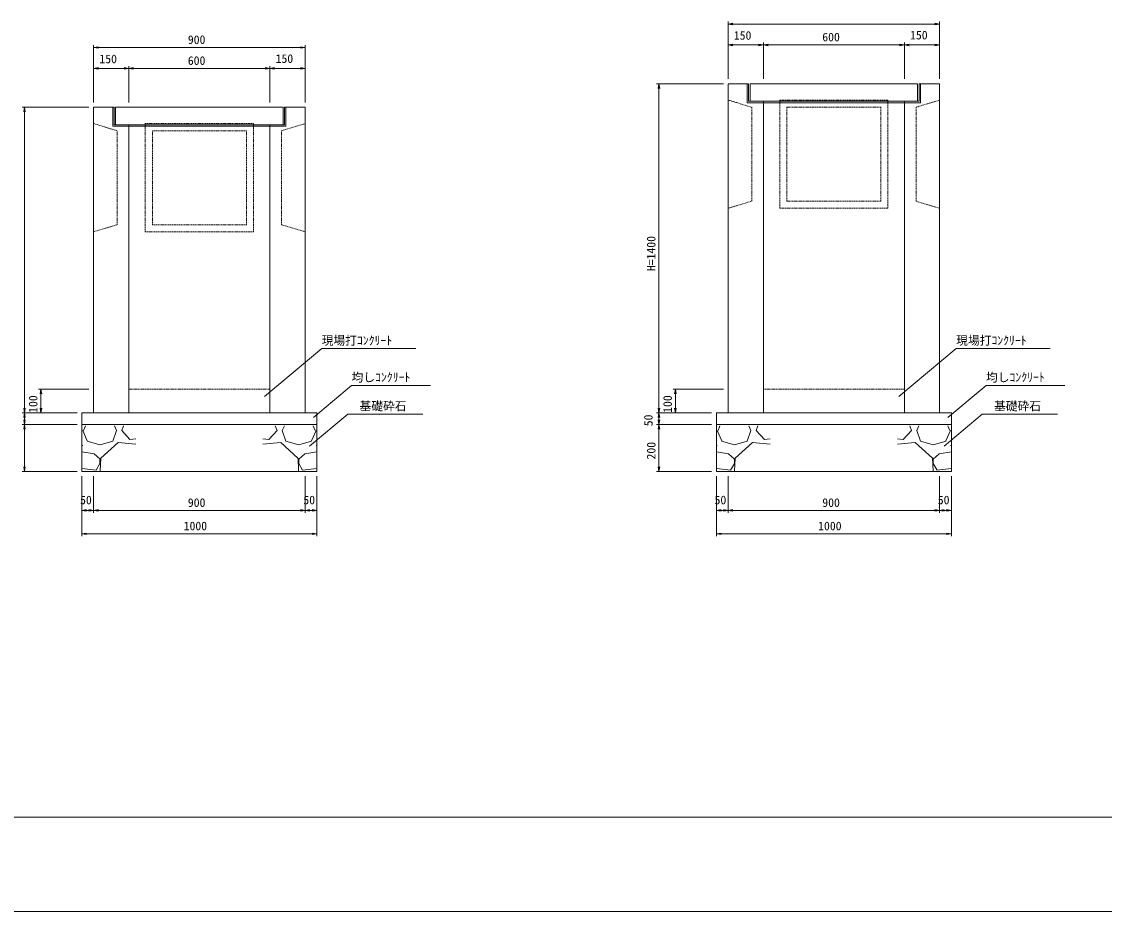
# Model space of a CAD drawing. Units: millimetres on the paper. Extents: x 0 to 841, y 0 to 594.
# Drawn here: x 195.3 to 425.7, y 0 to 189.3 of the extents above; entities that cross this region are included whole.
import ezdxf
from ezdxf.enums import TextEntityAlignment as Align

# ---------------------------------------------------------------- set-up
doc = ezdxf.new("R2010")
doc.units = ezdxf.units.MM
doc.linetypes.add('USER1', pattern=[0.375, 0.25, -0.125])
for name, color, linetype, lineweight in [('D-STR-DIM（寸法）', 7, 'Continuous', 18), ('D-STR-HTXT（旗揚げ）', 7, 'Continuous', 18), ('D-STR-STR1（構造物）', 4, 'Continuous', 18), ('D-STR-STRn（構造物）', 7, 'Continuous', 18), ('D-STR（構造物外形線）', 1, 'Continuous', 18), ('D-TTL(外枠）', 2, 'Continuous', 18), ('DEFPOINTS_2', 8, 'Continuous', 18)]:
    doc.layers.add(name, color=color, linetype=linetype, lineweight=lineweight)
doc.layers.add('D-STR-TXT（文字）', color=7, linetype='Continuous')
doc.styles.add('ＭＳ ゴシック', font='')
doc.styles.get('ＭＳ ゴシック').set_extended_font_data('MS Gothic')

msp = doc.modelspace()

# ---------------------------------------------------------------- linework, layer by layer
at = {"layer": 'D-STR-DIM（寸法）'}
for p, q in [((345.602, 177.082), (345.602, 189.275)), ((345.602, 188.775), (346.602, 188.942)), ((389.602, 188.942), (390.602, 188.775)), ((390.602, 177.082), (390.602, 189.275)), ((346.602, 188.608), (345.602, 188.775)), ((345.602, 188.775), (346.602, 188.775)), ((346.602, 188.775), (389.602, 188.775)), ((390.602, 188.775), (389.602, 188.608)), ((390.602, 188.775), (389.602, 188.775)), ((345.602, 177.082), (345.602, 184.832)), ((345.602, 184.332), (346.602, 184.498)), ((346.602, 184.165), (345.602, 184.332)), ((345.602, 184.332), (346.602, 184.332)), ((352.102, 184.332), (346.602, 184.332)), ((352.102, 184.498), (353.102, 184.332)), ((353.102, 184.332), (352.102, 184.165)), ((353.102, 184.332), (352.102, 184.332)), ((353.102, 177.082), (353.102, 184.832)), ((353.102, 177.082), (353.102, 184.832)), ((353.102, 184.332), (354.102, 184.498)), ((354.102, 184.165), (353.102, 184.332)), ((353.102, 184.332), (354.102, 184.332)), ((354.102, 184.332), (382.102, 184.332)), ((382.102, 184.498), (383.102, 184.332)), ((383.102, 184.332), (382.102, 184.165)), ((383.102, 184.332), (382.102, 184.332)), ((383.102, 177.082), (383.102, 184.832)), ((383.102, 177.082), (383.102, 184.832)), ((383.102, 184.332), (384.102, 184.498)), ((384.102, 184.165), (383.102, 184.332)), ((383.102, 184.332), (384.102, 184.332)), ((384.102, 184.332), (389.602, 184.332)), ((389.602, 184.498), (390.602, 184.332)), ((390.602, 184.332), (389.602, 184.165)), ((390.602, 184.332), (389.602, 184.332)), ((390.602, 177.082), (390.602, 184.832)), ((210.602, 172.082), (210.602, 184.275)), ((210.602, 183.775), (211.602, 183.942)), ((211.602, 183.608), (210.602, 183.775)), ((210.602, 183.775), (211.602, 183.775)), ((211.602, 183.775), (254.602, 183.775)), ((254.602, 183.942), (255.602, 183.775)), ((255.602, 183.775), (254.602, 183.608)), ((255.602, 183.775), (254.602, 183.775)), ((255.602, 172.082), (255.602, 184.275)), ((210.602, 172.082), (210.602, 179.832)), ((218.102, 172.082), (218.102, 179.832)), ((218.102, 172.082), (218.102, 179.832)), ((248.102, 172.082), (248.102, 179.832)), ((248.102, 172.082), (248.102, 179.832)), ((255.602, 172.082), (255.602, 179.832)), ((210.602, 179.332), (211.602, 179.498)), ((211.602, 179.165), (210.602, 179.332)), ((210.602, 179.332), (211.602, 179.332)), ((217.102, 179.332), (211.602, 179.332)), ((217.102, 179.498), (218.102, 179.332)), ((218.102, 179.332), (217.102, 179.165)), ((218.102, 179.332), (217.102, 179.332)), ((218.102, 179.332), (219.102, 179.498)), ((219.102, 179.165), (218.102, 179.332)), ((218.102, 179.332), (219.102, 179.332)), ((219.102, 179.332), (247.102, 179.332)), ((247.102, 179.498), (248.102, 179.332)), ((248.102, 179.332), (247.102, 179.165)), ((248.102, 179.332), (247.102, 179.332)), ((248.102, 179.332), (249.102, 179.498)), ((249.102, 179.165), (248.102, 179.332)), ((248.102, 179.332), (249.102, 179.332)), ((249.102, 179.332), (254.602, 179.332)), ((254.602, 179.498), (255.602, 179.332)), ((255.602, 179.332), (254.602, 179.165)), ((255.602, 179.332), (254.602, 179.332)), ((344.602, 176.082), (330.396, 176.082)), ((330.73, 175.082), (330.896, 176.082)), ((330.896, 176.082), (331.063, 175.082)), ((330.896, 176.082), (330.896, 175.082)), ((330.896, 175.082), (330.896, 107.082)), ((209.602, 171.082), (195.396, 171.082)), ((195.73, 170.082), (195.896, 171.082)), ((195.896, 171.082), (196.063, 170.082)), ((195.896, 171.082), (195.896, 170.082)), ((195.896, 170.082), (195.896, 107.082)), ((209.602, 111.082), (198.886, 111.082)), ((199.22, 110.082), (199.386, 111.082)), ((199.386, 111.082), (199.553, 110.082)), ((199.386, 111.082), (199.386, 110.082)), ((344.602, 111.082), (333.886, 111.082)), ((334.22, 110.082), (334.386, 111.082)), ((334.386, 111.082), (334.553, 110.082)), ((334.386, 111.082), (334.386, 110.082)), ((199.386, 110.082), (199.386, 107.082)), ((334.386, 110.082), (334.386, 107.082)), ((207.102, 106.082), (195.396, 106.082)), ((204.602, 106.082), (195.396, 106.082)), ((195.896, 106.082), (195.73, 107.082)), ((195.73, 105.082), (195.896, 106.082)), ((196.063, 107.082), (195.896, 106.082)), ((195.896, 106.082), (195.896, 107.082)), ((195.896, 106.082), (196.063, 105.082)), ((195.896, 106.082), (195.896, 105.082)), ((207.102, 106.082), (198.886, 106.082)), ((199.386, 106.082), (199.22, 107.082)), ((199.553, 107.082), (199.386, 106.082)), ((199.386, 106.082), (199.386, 107.082)), ((342.102, 106.082), (330.396, 106.082)), ((339.602, 106.082), (330.396, 106.082)), ((330.896, 106.082), (330.73, 107.082)), ((330.73, 105.082), (330.896, 106.082)), ((331.063, 107.082), (330.896, 106.082)), ((330.896, 106.082), (330.896, 107.082)), ((330.896, 106.082), (331.063, 105.082)), ((330.896, 106.082), (330.896, 105.082)), ((342.102, 106.082), (333.886, 106.082)), ((334.386, 106.082), (334.22, 107.082)), ((334.553, 107.082), (334.386, 106.082)), ((334.386, 106.082), (334.386, 107.082)), ((195.896, 103.582), (195.73, 104.582)), ((195.896, 105.082), (195.896, 104.582)), ((196.063, 104.582), (195.896, 103.582)), ((195.896, 103.582), (195.896, 104.582)), ((330.896, 103.582), (330.73, 104.582)), ((330.896, 105.082), (330.896, 104.582)), ((331.063, 104.582), (330.896, 103.582)), ((330.896, 103.582), (330.896, 104.582)), ((207.102, 103.582), (195.396, 103.582)), ((207.102, 103.582), (195.396, 103.582)), ((195.73, 102.582), (195.896, 103.582)), ((195.896, 103.582), (196.063, 102.582)), ((195.896, 103.582), (195.896, 102.582)), ((195.896, 102.582), (195.896, 94.582)), ((342.102, 103.582), (330.396, 103.582)), ((342.102, 103.582), (330.396, 103.582)), ((330.73, 102.582), (330.896, 103.582)), ((330.896, 103.582), (331.063, 102.582)), ((330.896, 103.582), (330.896, 102.582)), ((330.896, 102.582), (330.896, 94.582)), ((195.896, 93.582), (195.73, 94.582)), ((196.063, 94.582), (195.896, 93.582)), ((195.896, 93.582), (195.896, 94.582)), ((330.896, 93.582), (330.73, 94.582)), ((331.063, 94.582), (330.896, 93.582)), ((330.896, 93.582), (330.896, 94.582)), ((207.102, 93.582), (195.396, 93.582)), ((208.102, 92.582), (208.102, 84.789)), ((208.102, 92.582), (208.102, 79.821)), ((210.602, 92.582), (210.602, 84.789)), ((210.602, 92.582), (210.602, 84.789)), ((255.602, 92.582), (255.602, 84.789)), ((255.602, 92.582), (255.602, 84.789)), ((258.102, 92.582), (258.102, 79.821)), ((258.102, 92.582), (258.102, 84.789)), ((342.102, 93.582), (330.396, 93.582)), ((343.102, 92.582), (343.102, 84.789)), ((343.102, 92.582), (343.102, 79.821)), ((345.602, 92.582), (345.602, 84.789)), ((345.602, 92.582), (345.602, 84.789)), ((390.602, 92.582), (390.602, 84.789)), ((390.602, 92.582), (390.602, 84.789)), ((393.102, 92.582), (393.102, 79.821)), ((393.102, 92.582), (393.102, 84.789)), ((208.102, 85.289), (209.102, 85.456)), ((209.102, 85.122), (208.102, 85.289)), ((208.102, 85.289), (209.102, 85.289)), ((209.602, 85.289), (209.102, 85.289)), ((209.602, 85.456), (210.602, 85.289)), ((210.602, 85.289), (209.602, 85.122)), ((210.602, 85.289), (209.602, 85.289)), ((210.602, 85.289), (211.602, 85.456)), ((211.602, 85.122), (210.602, 85.289)), ((210.602, 85.289), (211.602, 85.289)), ((254.602, 85.289), (211.602, 85.289)), ((254.602, 85.456), (255.602, 85.289)), ((255.602, 85.289), (254.602, 85.122)), ((255.602, 85.289), (254.602, 85.289)), ((255.602, 85.289), (256.602, 85.456)), ((256.602, 85.122), (255.602, 85.289)), ((255.602, 85.289), (256.602, 85.289)), ((256.602, 85.289), (257.102, 85.289)), ((257.102, 85.456), (258.102, 85.289)), ((258.102, 85.289), (257.102, 85.122)), ((258.102, 85.289), (257.102, 85.289)), ((343.102, 85.289), (344.102, 85.456)), ((344.102, 85.122), (343.102, 85.289)), ((343.102, 85.289), (344.102, 85.289)), ((344.602, 85.289), (344.102, 85.289)), ((344.602, 85.456), (345.602, 85.289)), ((345.602, 85.289), (344.602, 85.122)), ((345.602, 85.289), (344.602, 85.289)), ((345.602, 85.289), (346.602, 85.456)), ((346.602, 85.122), (345.602, 85.289)), ((345.602, 85.289), (346.602, 85.289)), ((389.602, 85.289), (346.602, 85.289)), ((389.602, 85.456), (390.602, 85.289)), ((390.602, 85.289), (389.602, 85.122)), ((390.602, 85.289), (389.602, 85.289)), ((390.602, 85.289), (391.602, 85.456)), ((391.602, 85.122), (390.602, 85.289)), ((390.602, 85.289), (391.602, 85.289)), ((391.602, 85.289), (392.102, 85.289)), ((392.102, 85.456), (393.102, 85.289)), ((393.102, 85.289), (392.102, 85.122)), ((393.102, 85.289), (392.102, 85.289)), ((208.102, 80.321), (209.102, 80.488)), ((209.102, 80.154), (208.102, 80.321)), ((208.102, 80.321), (209.102, 80.321)), ((257.102, 80.321), (209.102, 80.321)), ((257.102, 80.488), (258.102, 80.321)), ((258.102, 80.321), (257.102, 80.154)), ((258.102, 80.321), (257.102, 80.321)), ((343.102, 80.321), (344.102, 80.488)), ((344.102, 80.154), (343.102, 80.321)), ((343.102, 80.321), (344.102, 80.321)), ((392.102, 80.321), (344.102, 80.321)), ((392.102, 80.488), (393.102, 80.321)), ((393.102, 80.321), (392.102, 80.154)), ((393.102, 80.321), (392.102, 80.321))]:
    msp.add_line(p, q, dxfattribs=at)
at = {"layer": 'D-STR-HTXT（旗揚げ）'}
for p, q in [((246.939, 109.508), (259.124, 119.722)), ((279.159, 119.722), (259.124, 119.722)), ((381.939, 109.508), (394.124, 119.722)), ((414.159, 119.722), (394.124, 119.722)), ((257.358, 105.083), (265.481, 111.893)), ((282.249, 111.893), (265.481, 111.893)), ((392.358, 105.083), (400.481, 111.893)), ((417.249, 111.893), (400.481, 111.893)), ((256.561, 98.956), (264.684, 105.766)), ((280.658, 105.766), (264.684, 105.766)), ((391.561, 98.956), (399.684, 105.766)), ((415.658, 105.766), (399.684, 105.766))]:
    msp.add_line(p, q, dxfattribs=at)
at = {"layer": 'D-STR-STR1（構造物）'}
for p, q in [((349.677, 176.082), (349.677, 172.032)), ((349.977, 176.082), (349.677, 176.082)), ((349.677, 172.182), (349.677, 176.082)), ((349.977, 172.332), (349.977, 176.082)), ((350.277, 172.332), (350.277, 176.082)), ((350.277, 176.082), (385.927, 176.082)), ((385.927, 176.082), (385.927, 172.332)), ((386.227, 176.082), (386.527, 176.082)), ((386.227, 172.332), (386.227, 176.082)), ((386.527, 176.082), (386.527, 174.057)), ((386.527, 176.082), (386.527, 172.032)), ((386.527, 172.182), (386.527, 176.082)), ((214.677, 171.082), (214.677, 167.032)), ((214.977, 171.082), (214.677, 171.082)), ((214.677, 167.182), (214.677, 171.082)), ((214.977, 167.332), (214.977, 171.082)), ((215.277, 167.332), (215.277, 171.082)), ((215.277, 171.082), (250.927, 171.082)), ((250.927, 171.082), (250.927, 167.332)), ((251.227, 171.082), (251.527, 171.082)), ((251.227, 167.332), (251.227, 171.082)), ((251.527, 171.082), (251.527, 169.057)), ((251.527, 171.082), (251.527, 167.032)), ((251.527, 167.182), (251.527, 171.082)), ((349.677, 172.032), (386.377, 172.032)), ((349.977, 172.332), (386.227, 172.332)), ((386.527, 172.032), (383.102, 172.032)), ((214.677, 167.032), (251.377, 167.032)), ((214.977, 167.332), (251.227, 167.332)), ((251.527, 167.032), (248.102, 167.032))]:
    msp.add_line(p, q, dxfattribs=at)
at = {"layer": 'D-STR-STR1（構造物）', "color": 7, "linetype": 'USER1'}
for p, q in [((218.102, 111.082), (248.102, 111.082)), ((353.102, 111.082), (383.102, 111.082))]:
    msp.add_line(p, q, dxfattribs=at)
at = {"layer": 'D-STR-STRn（構造物）'}
for p, q in [((208.102, 106.082), (208.102, 93.582)), ((210.602, 106.082), (208.102, 106.082)), ((255.602, 106.082), (258.102, 106.082)), ((258.102, 106.082), (258.102, 93.582)), ((343.102, 106.082), (343.102, 93.582)), ((345.602, 106.082), (343.102, 106.082)), ((390.602, 106.082), (393.102, 106.082)), ((393.102, 106.082), (393.102, 93.582)), ((258.102, 103.582), (208.102, 103.582)), ((208.28, 102.3), (209.237, 100.066)), ((208.454, 102.303), (208.875, 103.286)), ((214.672, 100.054), (215.47, 102.289)), ((215.012, 103.286), (215.467, 102.3)), ((216.58, 102.296), (216.951, 103.286)), ((218.336, 100.41), (216.581, 102.325)), ((247.867, 100.41), (249.623, 102.325)), ((249.623, 102.296), (249.252, 103.286)), ((251.532, 100.054), (250.734, 102.289)), ((251.192, 103.286), (250.737, 102.3)), ((257.924, 102.3), (256.966, 100.066)), ((257.75, 102.303), (257.329, 103.286)), ((393.102, 103.582), (343.102, 103.582)), ((343.28, 102.3), (344.237, 100.066)), ((343.454, 102.303), (343.875, 103.286)), ((349.672, 100.054), (350.47, 102.289)), ((350.012, 103.286), (350.467, 102.3)), ((351.58, 102.296), (351.951, 103.286)), ((353.336, 100.41), (351.581, 102.325)), ((382.867, 100.41), (384.623, 102.325)), ((384.623, 102.296), (384.252, 103.286)), ((386.532, 100.054), (385.734, 102.289)), ((386.192, 103.286), (385.737, 102.3)), ((392.924, 102.3), (391.966, 100.066)), ((392.75, 102.303), (392.329, 103.286)), ((208.285, 99.107), (208.102, 99.168)), ((208.102, 99.013), (208.266, 99.111)), ((209.226, 100.05), (211.939, 99.252)), ((211.968, 99.251), (214.681, 100.049)), ((215.797, 99.747), (212.127, 96.396)), ((219.565, 99.407), (215.788, 99.722)), ((219.565, 100.511), (218.318, 100.402)), ((246.639, 100.511), (247.885, 100.402)), ((246.639, 99.407), (250.416, 99.722)), ((250.406, 99.747), (254.077, 96.396)), ((254.235, 99.251), (251.522, 100.049)), ((256.978, 100.05), (254.265, 99.252)), ((257.919, 99.107), (258.102, 99.168)), ((258.102, 99.013), (257.938, 99.111)), ((343.285, 99.107), (343.102, 99.168)), ((343.102, 99.013), (343.266, 99.111)), ((344.226, 100.05), (346.939, 99.252)), ((346.968, 99.251), (349.681, 100.049)), ((350.797, 99.747), (347.127, 96.396)), ((354.565, 99.407), (350.788, 99.722)), ((354.565, 100.511), (353.318, 100.402)), ((381.639, 100.511), (382.885, 100.402)), ((381.639, 99.407), (385.416, 99.722)), ((385.406, 99.747), (389.077, 96.396)), ((389.235, 99.251), (386.522, 100.049)), ((391.978, 100.05), (389.265, 99.252)), ((392.919, 99.107), (393.102, 99.168)), ((393.102, 99.013), (392.938, 99.111)), ((210.697, 97.365), (208.102, 97.754)), ((211.97, 96.215), (210.693, 97.332)), ((254.234, 96.215), (255.51, 97.332)), ((255.506, 97.365), (258.102, 97.754)), ((345.697, 97.365), (343.102, 97.754)), ((346.97, 96.215), (345.693, 97.332)), ((389.234, 96.215), (390.51, 97.332)), ((390.506, 97.365), (393.102, 97.754)), ((211.135, 93.835), (211.933, 95.271)), ((211.952, 95.278), (211.952, 96.235)), ((212.116, 96.39), (211.988, 93.71)), ((254.088, 96.39), (254.215, 93.71)), ((254.251, 95.278), (254.251, 96.235)), ((255.069, 93.835), (254.271, 95.271)), ((346.135, 93.835), (346.933, 95.271)), ((346.952, 95.278), (346.952, 96.235)), ((347.116, 96.39), (346.988, 93.71)), ((389.088, 96.39), (389.215, 93.71)), ((389.251, 95.278), (389.251, 96.235)), ((390.069, 93.835), (389.271, 95.271)), ((208.102, 94.201), (211.16, 93.834)), ((208.102, 93.582), (258.102, 93.582)), ((258.102, 94.201), (255.043, 93.834)), ((343.102, 94.201), (346.16, 93.834)), ((343.102, 93.582), (393.102, 93.582)), ((393.102, 94.201), (390.043, 93.834))]:
    msp.add_line(p, q, dxfattribs=at)
at = {"layer": 'D-STR（構造物外形線）'}
for p, q in [((345.602, 106.082), (345.602, 176.082)), ((345.627, 176.082), (349.677, 176.082)), ((386.527, 176.082), (390.577, 176.082)), ((390.602, 106.082), (390.602, 176.082)), ((210.602, 106.082), (210.602, 171.082)), ((210.627, 171.082), (214.677, 171.082)), ((251.527, 171.082), (255.577, 171.082)), ((255.602, 106.082), (255.602, 171.082)), ((353.102, 106.082), (353.102, 172.332)), ((383.102, 106.082), (383.102, 172.332)), ((218.102, 106.082), (218.102, 167.332)), ((248.102, 106.082), (248.102, 167.332)), ((255.602, 106.082), (210.602, 106.082)), ((390.602, 106.082), (345.602, 106.082))]:
    msp.add_line(p, q, dxfattribs=at)
at = {"layer": 'D-STR（構造物外形線）', "linetype": 'USER1'}
for p, q in [((345.627, 172.582), (350.627, 171.082)), ((350.627, 151.082), (350.627, 171.082)), ((356.602, 149.582), (356.602, 172.582)), ((356.602, 172.582), (379.602, 172.582)), ((358.102, 151.082), (358.102, 171.082)), ((358.102, 171.082), (378.102, 171.082)), ((378.102, 151.082), (378.102, 171.082)), ((379.602, 149.582), (379.602, 172.582)), ((385.602, 171.082), (390.602, 172.582)), ((385.602, 151.082), (385.602, 171.082)), ((210.627, 167.582), (215.627, 166.082)), ((215.627, 146.082), (215.627, 166.082)), ((221.602, 144.582), (221.602, 167.582)), ((221.602, 167.582), (244.602, 167.582)), ((223.102, 146.082), (223.102, 166.082)), ((223.102, 166.082), (243.102, 166.082)), ((243.102, 146.082), (243.102, 166.082)), ((244.602, 144.582), (244.602, 167.582)), ((250.602, 166.082), (255.602, 167.582)), ((250.602, 146.082), (250.602, 166.082)), ((345.627, 149.582), (350.627, 151.082)), ((358.102, 151.082), (378.102, 151.082)), ((385.602, 151.082), (390.602, 149.582)), ((356.602, 149.582), (379.602, 149.582)), ((210.627, 144.582), (215.627, 146.082)), ((223.102, 146.082), (243.102, 146.082)), ((250.602, 146.082), (255.602, 144.582)), ((221.602, 144.582), (244.602, 144.582))]:
    msp.add_line(p, q, dxfattribs=at)
at = {"layer": 'D-TTL(外枠）'}
msp.add_line((818, 20), (23, 20), dxfattribs=at)
at = {"layer": 'DEFPOINTS_2'}
msp.add_line((0, 0), (841, 0), dxfattribs=at)

# ---------------------------------------------------------------- texts
at = {"layer": 'D-STR-DIM（寸法）', "style": 'ＭＳ ゴシック'}
for s, p in [('150', (346.82, 184.885)), ('600', (365.64, 184.532)), ('150', (384.32, 184.948)), ('900', (230.646, 183.975)), ('150', (211.82, 179.885)), ('150', (249.32, 179.948)), ('600', (230.64, 179.532)), ('50', (207.721, 86.048)), ('900', (230.646, 85.489)), ('50', (255.221, 86.048)), ('50', (342.721, 86.048)), ('900', (365.646, 85.489)), ('50', (390.221, 86.048)), ('1000', (229.758, 80.521)), ('1000', (364.758, 80.521))]:
    msp.add_text(s, height=1.833, dxfattribs=at).set_placement(p, align=Align.BOTTOM_LEFT)
for s, p in [('H=1400', (330.696, 136.196)), ('100', (199.186, 106.05)), ('100', (334.186, 106.05)), ('50', (330.096, 103.201)), ('200', (330.696, 96.132))]:
    msp.add_text(s, height=1.833, rotation=90, dxfattribs=at).set_placement(p, align=Align.BOTTOM_LEFT)
at = {"layer": 'D-STR-TXT（文字）', "style": 'ＭＳ ゴシック'}
for s, p in [('現場打ｺﾝｸﾘｰﾄ', (259.124, 119.975)), ('現場打ｺﾝｸﾘｰﾄ', (394.124, 119.975)), ('均しｺﾝｸﾘｰﾄ', (265.481, 112.146)), ('均しｺﾝｸﾘｰﾄ', (400.481, 112.146)), ('基礎砕石', (267.184, 106.018)), ('基礎砕石', (402.184, 106.018))]:
    msp.add_text(s, height=1.833, dxfattribs=at).set_placement(p, align=Align.BOTTOM_LEFT)

doc.saveas('drawing.dxf')
